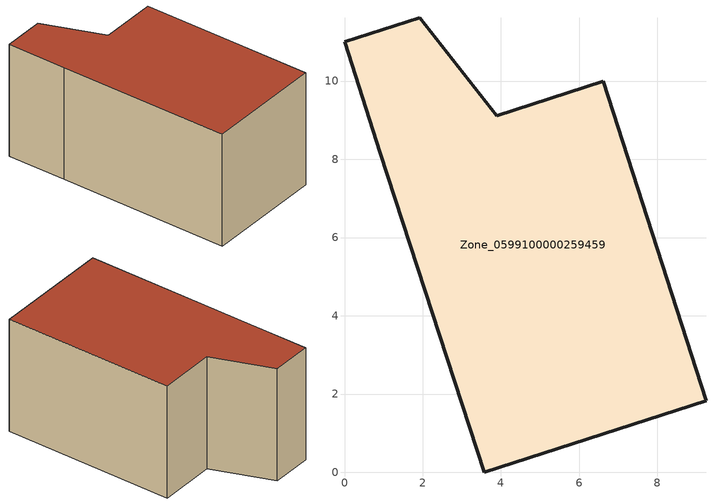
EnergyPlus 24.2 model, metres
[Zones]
Zone_0599100000259459
 floor ground (C_G): 3.89,9.11 6.61,9.99 9.24,1.83 3.57,0 0.91,8.15 0,11 1.92,11.62 z3.25
 wall outside (C_F): 0.91,8.15 3.57,0 9.24,1.83 6.61,9.99 3.89,9.11 1.92,11.62 0,11 0.91,8.15 z3.25:9.1
 roof outside (C_R): 1.92,11.62 0,11 0.91,8.15 3.57,0 9.24,1.83 6.61,9.99 3.89,9.11 z9.1
[BUILDING]
Pand.0599100000259459: North Axis=0; Terrain=City; Loads Convergence Tolerance Value=0.04; Temperature Convergence Tolerance Value=0.4; Solar Distribution=FullExterior; Maximum Number of Warmup Days=25; Minimum Number of Warmup Days=1
[Site:Location]
Rotterdam.The.Hague.AP_ZH_NLD Design_Conditions: Latitude=51.96; Longitude=4.45; Time Zone=1; Elevation=-4.5
[SITE:GROUNDTEMPERATURE:BUILDINGSURFACE]
18, 18, 18, 18, 18, 18, 18, 18, 18, 18, 18, 18
[MATERIAL] Thermal Absorptance=0.9; Solar Absorptance=0.7; Visible Absorptance=0.7
Name | Roughness | Thickness | Conductivity | Density | Specific Heat
G.TC.1965-1974 | MediumSmooth | 0.15 | 0.882353 | 540 | 1210
F.TC.1965-1974 | Rough | 0.3 | 0.697674 | 1920 | 840
R.TC.1965-1974 | MediumRough | 0.2 | 0.232558 | 1500 | 1000
[CONSTRUCTION]
C_G: G.TC.1965-1974
C_F: F.TC.1965-1974
C_R: R.TC.1965-1974
[ZONE]
Zone_0599100000259459: Type=1; Multiplier=1; Ceiling Height=Autocalculate; Volume=Autocalculate; Floor Area=autocalculate; Part of Total Floor Area=Yes
[ZONEINFILTRATION:DESIGNFLOWRATE]
Infil_Zone_0599100000259459: Zone or ZoneList or Space or SpaceList=Zone_0599100000259459; Schedule=AlwaysOn; Design Flow Rate Calculation Method=Flow/Area; Flow Rate per Floor Area=0.003; Constant Term Coefficient=1; Temperature Term Coefficient=0; Velocity Term Coefficient=0; Velocity Squared Term Coefficient=0
[HVACTEMPLATE:ZONE:IDEALLOADSAIRSYSTEM]
Zone_0599100000259459: Maximum Heating Supply Air Temperature=50; Minimum Cooling Supply Air Temperature=13; Maximum Heating Supply Air Humidity Ratio=0.0156; Minimum Cooling Supply Air Humidity Ratio=0.0077; Heating Limit=NoLimit; Cooling Limit=NoLimit; Dehumidification Control Type=ConstantSensibleHeatRatio; Cooling Sensible Heat Ratio=0.7; Dehumidification Setpoint=60; Humidification Control Type=None; Humidification Setpoint=30; Outdoor Air Method=None; Outdoor Air Flow Rate per Person=0.00944; Outdoor Air Flow Rate per Zone Floor Area=0; Outdoor Air Flow Rate per Zone=0; Demand Controlled Ventilation Type=None; Outdoor Air Economizer Type=NoEconomizer; Heat Recovery Type=None; Sensible Heat Recovery Effectiveness=0.7; Latent Heat Recovery Effectiveness=0.65
[ZONECONTROL:THERMOSTAT]
ThermostatControl_Zone_0599100000259459: Zone or ZoneList=Zone_0599100000259459; Control Type Schedule=DualSetpointControlType; Control 1=Thermostat_Zone_0599100000259459; Temperature Difference Between Cutout And Setpoint=0
[THERMOSTATSETPOINT:DUALSETPOINT]
Thermostat_Zone_0599100000259459: Heating Setpoint Temperature Schedule=HeatingSetpoint_Zone_0599100000259459; Cooling Setpoint Temperature Schedule=CoolingSetpoint_Zone_0599100000259459
[SCHEDULE:COMPACT]
HeatingSetpoint_Zone_0599100000259459: Through: 12/31, For: AllDays, Until: 24:00, 21
CoolingSetpoint_Zone_0599100000259459: Through: 12/31, For: AllDays, Until: 24:00, 24
DualSetpointControlType: Through: 12/31, For: AllDays, Until: 24:00, 4
AlwaysOn: Through: 12/31, For: AllDays, Until: 24:00, 1
